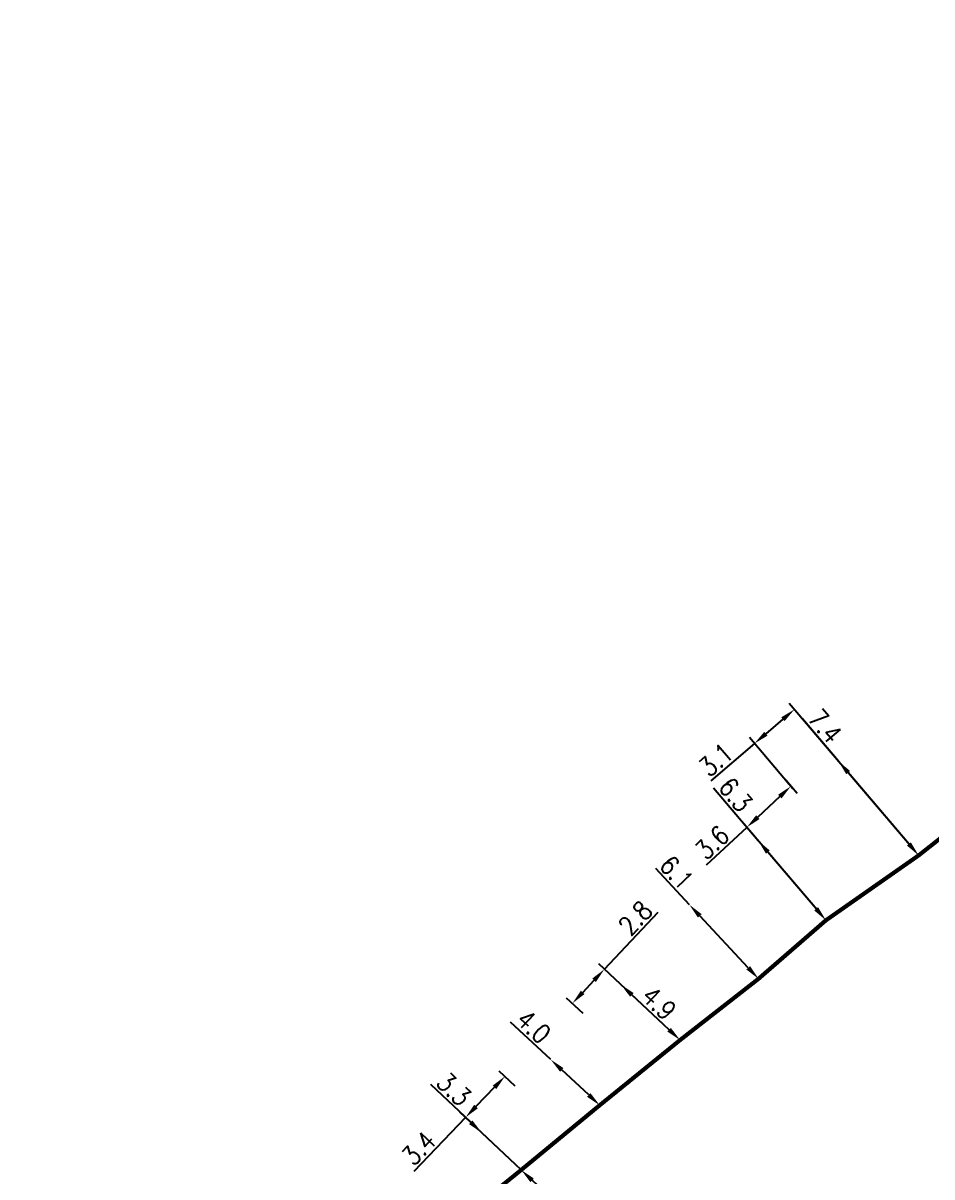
# Model space of a CAD drawing. Header units: millimetres. Extents: x 185000 to 186000, y 127990 to 129010.
# Drawn here: x 185699.9 to 185754.2, y 128261.5 to 128330.5 of the extents above; entities that cross this region are included whole.
import ezdxf

# ---------------------------------------------------------------- set-up
doc = ezdxf.new("R2010")
doc.units = ezdxf.units.MM
doc.header["$PDMODE"] = 34
doc.linetypes.add('L_25_AP', pattern=[2000, 1000, 1000])
doc.layers.get('DEFPOINTS').update_dxf_attribs({"linetype": 'CONTINUOUS'})
doc.layers.add('L_150', color=1, linetype='CONTINUOUS')
doc.styles.get("Standard").update_dxf_attribs({"font": 'romans.shx', "width": 0.85})
doc.dimstyles.get("Standard").update_dxf_attribs({"dimtxt": 1.5, "dimasz": 1.2, "dimexe": 0.625, "dimexo": 0.625, "dimgap": 0.25, "dimtad": 1, "dimdec": 1, "dimzin": 0, "dimdsep": 46, "dimtxsty": 'Standard', "dimcen": -0.5, "dimadec": 0, "dimazin": 0, "dimtfac": 1, "dimtdec": 1, "dimtmove": 0, "dimatfit": 3, "dimfxl": 0, "dimtolj": 1, "dimtzin": 0, "dimarcsym": 0})

# ---------------------------------------------------------------- blocks, each defined once
blk = doc.blocks.new('*D1841')
at = {"layer": 'DEFPOINTS', "color": 0, "linetype": 'Continuous', "transparency": 16777216}
for p in [(185728.675, 128267.496), (185729.638, 128266.586), (185729.646, 128261.901)]:
    blk.add_point(p, dxfattribs=at)
at = {"layer": 'L_150', "color": 0, "linetype": 'Continuous', "lineweight": -2, "transparency": 16777216}
for p, q in [((185729.297, 128266.908), (185728.334, 128267.818)), ((185728.051, 128266.847), (185726.943, 128265.692)), ((185726.32, 128265.043), (185723.22, 128261.812)), ((185729.305, 128262.223), (185725.98, 128265.365))]:
    blk.add_line(p, q, dxfattribs=at)
at = {"layer": 'L_150', "color": 0, "linetype": 'Continuous', "transparency": 16777216}
for points in [[(185727.943, 128266.95), (185728.16, 128266.743), (185728.675, 128267.496)], [(185726.835, 128265.796), (185727.052, 128265.588), (185726.32, 128265.043)]]:
    blk.add_solid(points, dxfattribs=at)
at = {"layer": 'L_150', "color": 0, "linetype": 'Continuous', "transparency": 16777216, "insert": (185723.518, 128263.206), "char_height": 1.125, "attachment_point": 5, "rotation": 46.17842}
blk.add_mtext('\\A1;3.4', dxfattribs=at)
blk = doc.blocks.new('*D1842')
at = {"layer": 'DEFPOINTS', "color": 0, "linetype": 'Continuous', "transparency": 16777216}
for p in [(185727.284, 128264.133), (185727.284, 128264.133), (185729.646, 128261.901)]:
    blk.add_point(p, dxfattribs=at)
at = {"layer": 'L_150', "color": 0, "linetype": 'Continuous', "lineweight": -2, "transparency": 16777216}
for p, q in [((185726.63, 128264.751), (185724.246, 128267.002)), ((185729.646, 128261.901), (185727.284, 128264.133)), ((185730.3, 128261.283), (185730.955, 128260.665))]:
    blk.add_line(p, q, dxfattribs=at)
at = {"layer": 'L_150', "color": 0, "linetype": 'Continuous', "transparency": 16777216}
for points in [[(185726.733, 128264.86), (185726.527, 128264.642), (185727.284, 128264.133)], [(185730.403, 128261.392), (185730.197, 128261.174), (185729.646, 128261.901)]]:
    blk.add_solid(points, dxfattribs=at)
at = {"layer": 'L_150', "color": 0, "linetype": 'Continuous', "transparency": 16777216, "insert": (185725.626, 128266.731), "char_height": 1.125, "attachment_point": 5, "rotation": 316.62641}
blk.add_mtext('\\A1;3.3', dxfattribs=at)
blk = doc.blocks.new('*D1844')
at = {"layer": 'DEFPOINTS', "color": 0, "linetype": 'Continuous', "transparency": 16777216}
for p in [(185732.708, 128271.863), (185733.691, 128270.943), (185739.151, 128269.671)]:
    blk.add_point(p, dxfattribs=at)
at = {"layer": 'L_150', "color": 0, "linetype": 'Continuous', "lineweight": -2, "transparency": 16777216}
for p, q in [((185734.626, 128273.903), (185737.834, 128277.316)), ((185738.809, 128269.991), (185734.283, 128274.223)), ((185733.324, 128272.518), (185734.009, 128273.247)), ((185733.348, 128271.263), (185732.365, 128272.183))]:
    blk.add_line(p, q, dxfattribs=at)
at = {"layer": 'L_150', "color": 0, "linetype": 'Continuous', "transparency": 16777216}
for points in [[(185733.9, 128273.35), (185734.118, 128273.144), (185734.626, 128273.903)], [(185733.215, 128272.621), (185733.433, 128272.416), (185732.708, 128271.863)]]:
    blk.add_solid(points, dxfattribs=at)
at = {"layer": 'L_150', "color": 0, "linetype": 'Continuous', "transparency": 16777216, "insert": (185736.473, 128276.963), "char_height": 1.125, "attachment_point": 5, "rotation": 46.77113}
blk.add_mtext('\\A1;2.8', dxfattribs=at)
blk = doc.blocks.new('*D1845')
at = {"layer": 'DEFPOINTS', "color": 0, "linetype": 'Continuous', "transparency": 16777216}
for p in [(185735.609, 128272.983), (185735.609, 128272.983), (185739.151, 128269.671)]:
    blk.add_point(p, dxfattribs=at)
at = {"layer": 'L_150', "color": 0, "linetype": 'Continuous', "lineweight": -2, "transparency": 16777216}
blk.add_line((185738.494, 128270.286), (185736.266, 128272.369), dxfattribs=at)
at = {"layer": 'L_150', "color": 0, "linetype": 'Continuous', "transparency": 16777216}
for points in [[(185736.368, 128272.478), (185736.164, 128272.259), (185735.609, 128272.983)], [(185738.596, 128270.395), (185738.391, 128270.176), (185739.151, 128269.671)]]:
    blk.add_solid(points, dxfattribs=at)
at = {"layer": 'L_150', "color": 0, "linetype": 'Continuous', "transparency": 16777216, "insert": (185737.892, 128271.875), "char_height": 1.125, "attachment_point": 5, "rotation": 316.92277}
blk.add_mtext('\\A1;4.9', dxfattribs=at)
blk = doc.blocks.new('*D1846')
at = {"layer": 'DEFPOINTS', "color": 0, "linetype": 'Continuous', "transparency": 16777216}
for p in [(185731.416, 128268.498), (185731.416, 128268.498), (185734.345, 128265.773)]:
    blk.add_point(p, dxfattribs=at)
at = {"layer": 'L_150', "color": 0, "linetype": 'Continuous', "lineweight": -2, "transparency": 16777216}
for p, q in [((185731.416, 128268.498), (185729.015, 128270.73)), ((185733.686, 128266.386), (185732.075, 128267.885))]:
    blk.add_line(p, q, dxfattribs=at)
at = {"layer": 'L_150', "color": 0, "linetype": 'Continuous', "transparency": 16777216}
for points in [[(185732.177, 128267.994), (185731.973, 128267.775), (185731.416, 128268.498)], [(185733.788, 128266.496), (185733.584, 128266.276), (185734.345, 128265.773)]]:
    blk.add_solid(points, dxfattribs=at)
at = {"layer": 'L_150', "color": 0, "linetype": 'Continuous', "transparency": 16777216, "insert": (185730.397, 128270.47), "char_height": 1.125, "attachment_point": 5, "rotation": 317.07441}
blk.add_mtext('\\A1;4.0', dxfattribs=at)
blk = doc.blocks.new('*D1847')
at = {"layer": 'DEFPOINTS', "color": 0, "linetype": 'Continuous', "transparency": 16777216}
for p in [(185739.711, 128277.754), (185739.711, 128277.754), (185743.839, 128273.332)]:
    blk.add_point(p, dxfattribs=at)
at = {"layer": 'L_150', "color": 0, "linetype": 'Continuous', "lineweight": -2, "transparency": 16777216}
for p, q in [((185739.711, 128277.754), (185737.691, 128279.918)), ((185743.225, 128273.99), (185740.325, 128277.096))]:
    blk.add_line(p, q, dxfattribs=at)
at = {"layer": 'L_150', "color": 0, "linetype": 'Continuous', "transparency": 16777216}
for points in [[(185740.434, 128277.199), (185740.215, 128276.994), (185739.711, 128277.754)], [(185743.335, 128274.092), (185743.115, 128273.887), (185743.839, 128273.332)]]:
    blk.add_solid(points, dxfattribs=at)
at = {"layer": 'L_150', "color": 0, "linetype": 'Continuous', "transparency": 16777216, "insert": (185738.942, 128279.677), "char_height": 1.125, "attachment_point": 5, "rotation": 313.03296}
blk.add_mtext('\\A1;6.1', dxfattribs=at)
blk = doc.blocks.new('*D1848')
at = {"layer": 'DEFPOINTS', "color": 0, "linetype": 'Continuous', "transparency": 16777216}
for p in [(185745.772, 128284.843), (185746.45, 128284.046), (185747.87, 128276.83)]:
    blk.add_point(p, dxfattribs=at)
at = {"layer": 'L_150', "color": 0, "linetype": 'Continuous', "lineweight": -2, "transparency": 16777216}
for p, q in [((185746.146, 128284.403), (185745.467, 128285.2)), ((185745.114, 128284.228), (185743.798, 128283)), ((185743.14, 128282.386), (185740.711, 128280.118)), ((185747.566, 128277.188), (185742.836, 128282.743))]:
    blk.add_line(p, q, dxfattribs=at)
at = {"layer": 'L_150', "color": 0, "linetype": 'Continuous', "transparency": 16777216}
for points in [[(185745.011, 128284.338), (185745.216, 128284.119), (185745.772, 128284.843)], [(185743.696, 128283.11), (185743.9, 128282.89), (185743.14, 128282.386)]]:
    blk.add_solid(points, dxfattribs=at)
at = {"layer": 'L_150', "color": 0, "linetype": 'Continuous', "transparency": 16777216, "insert": (185741.068, 128281.478), "char_height": 1.125, "attachment_point": 5, "rotation": 43.03296}
blk.add_mtext('\\A1;3.6', dxfattribs=at)
blk = doc.blocks.new('*D1849')
at = {"layer": 'DEFPOINTS', "color": 0, "linetype": 'Continuous', "transparency": 16777216}
for p in [(185743.818, 128281.589), (185743.818, 128281.589), (185747.87, 128276.83)]:
    blk.add_point(p, dxfattribs=at)
at = {"layer": 'L_150', "color": 0, "linetype": 'Continuous', "lineweight": -2, "transparency": 16777216}
for p, q in [((185743.818, 128281.589), (185741.139, 128284.736)), ((185747.287, 128277.516), (185744.402, 128280.904))]:
    blk.add_line(p, q, dxfattribs=at)
at = {"layer": 'L_150', "color": 0, "linetype": 'Continuous', "transparency": 16777216}
for points in [[(185744.516, 128281.001), (185744.288, 128280.807), (185743.818, 128281.589)], [(185747.401, 128277.613), (185747.172, 128277.418), (185747.87, 128276.83)]]:
    blk.add_solid(points, dxfattribs=at)
at = {"layer": 'L_150', "color": 0, "linetype": 'Continuous', "transparency": 16777216, "insert": (185742.466, 128284.334), "char_height": 1.125, "attachment_point": 5, "rotation": 310.41019}
blk.add_mtext('\\A1;6.3', dxfattribs=at)
blk = doc.blocks.new('*D1850')
at = {"layer": 'DEFPOINTS', "color": 0, "linetype": 'Continuous', "transparency": 16777216}
for p in [(185743.594, 128287.4), (185746.2, 128284.34), (185753.415, 128280.711)]:
    blk.add_point(p, dxfattribs=at)
at = {"layer": 'L_150', "color": 0, "linetype": 'Continuous', "lineweight": -2, "transparency": 16777216}
for p, q in [((185753.111, 128281.068), (185745.681, 128289.793)), ((185745.3, 128288.852), (185744.28, 128287.984)), ((185743.594, 128287.4), (185740.986, 128285.179)), ((185745.896, 128284.697), (185743.291, 128287.757))]:
    blk.add_line(p, q, dxfattribs=at)
at = {"layer": 'L_150', "color": 0, "linetype": 'Continuous', "transparency": 16777216}
for points in [[(185745.203, 128288.967), (185745.397, 128288.738), (185745.985, 128289.436)], [(185744.182, 128288.098), (185744.377, 128287.869), (185743.594, 128287.4)]]:
    blk.add_solid(points, dxfattribs=at)
at = {"layer": 'L_150', "color": 0, "linetype": 'Continuous', "transparency": 16777216, "insert": (185741.301, 128286.432), "char_height": 1.125, "attachment_point": 5, "rotation": 40.41809}
blk.add_mtext('\\A1;3.1', dxfattribs=at)
blk = doc.blocks.new('*D1851')
at = {"layer": 'DEFPOINTS', "color": 0, "linetype": 'Continuous', "transparency": 16777216}
for p in [(185748.617, 128286.345), (185748.617, 128286.345), (185753.415, 128280.711)]:
    blk.add_point(p, dxfattribs=at)
at = {"layer": 'L_150', "color": 0, "linetype": 'Continuous', "lineweight": -2, "transparency": 16777216}
for p, q in [((185748.617, 128286.345), (185746.462, 128288.876)), ((185752.831, 128281.397), (185749.201, 128285.66))]:
    blk.add_line(p, q, dxfattribs=at)
at = {"layer": 'L_150', "color": 0, "linetype": 'Continuous', "transparency": 16777216}
for points in [[(185749.315, 128285.757), (185749.086, 128285.563), (185748.617, 128286.345)], [(185752.946, 128281.494), (185752.717, 128281.299), (185753.415, 128280.711)]]:
    blk.add_solid(points, dxfattribs=at)
at = {"layer": 'L_150', "color": 0, "linetype": 'Continuous', "transparency": 16777216, "insert": (185747.819, 128288.44), "char_height": 1.125, "attachment_point": 5, "rotation": 310.41809}
blk.add_mtext('\\A1;7.4', dxfattribs=at)

msp = doc.modelspace()

# ---------------------------------------------------------------- linework, layer by layer
at = {"layer": 'L_150', "linetype": 'L_25_AP', "const_width": 0.25, "flags": 128}
msp.add_lwpolyline([(185463.413, 128132.017), (185476.5, 128135.458), (185477.034, 128135.598), (185477.326, 128135.668), (185488.422, 128138.339), (185501.517, 128140.748), (185514.303, 128142.664), (185514.303, 128142.664), (185527.247, 128144.896), (185527.247, 128144.896), (185530.687, 128146.07), (185534.009, 128148.078), (185539.399, 128152.386), (185550.489, 128160.09), (185550.489, 128160.09), (185556.279, 128163.195), (185558.797, 128164.536), (185560.651, 128165.523), (185562.532, 128166.032), (185570.082, 128168.076), (185570.082, 128168.076), (185574.354, 128169.568), (185580.333, 128173.779), (185581.642, 128174.7), (185585.555, 128177.456), (185585.844, 128177.732), (185592.25, 128183.862), (185600.018, 128194.222), (185601.9, 128195.698), (185610.806, 128202.685), (185620.624, 128208.957), (185620.951, 128209.166), (185634.344, 128209.823), (185643.158, 128210.416), (185643.558, 128210.43), (185643.558, 128210.43), (185643.558, 128210.43), (185643.558, 128210.43), (185652.25, 128209.942), (185655.105, 128209.782), (185655.558, 128209.756), (185655.958, 128209.769), (185657.358, 128209.816), (185665.342, 128210.081), (185665.812, 128210.096), (185666.639, 128210.289), (185667.126, 128210.403), (185673.955, 128211.992), (185679.698, 128214.716), (185684.993, 128217.429), (185690.85, 128220.893), (185695.431, 128224.822), (185695.431, 128224.822), (185699.762, 128229.614), (185699.854, 128229.717), (185707.679, 128238.514), (185712.109, 128243.6), (185712.109, 128243.6), (185717.435, 128249.57), (185717.435, 128249.57), (185721.429, 128254.048), (185721.429, 128254.048), (185725.473, 128258.519), (185729.646, 128261.901), (185734.345, 128265.773), (185734.345, 128265.773), (185739.151, 128269.671), (185743.839, 128273.332), (185743.839, 128273.332), (185747.87, 128276.83), (185753.415, 128280.711), (185762.771, 128288.088), (185762.771, 128288.088), (185772.101, 128295.571), (185786.978, 128307.528), (185789.397, 128309.39), (185790.835, 128310.497), (185790.835, 128310.497), (185793.133, 128312.266), (185805.294, 128321.628), (185806.502, 128322.055), (185806.502, 128322.055), (185812.953, 128326.816), (185812.953, 128326.816), (185816.513, 128329.101), (185816.513, 128329.101), (185829.672, 128338.29), (185829.672, 128338.29), (185834.411, 128342.616), (185838.985, 128345.75), (185838.985, 128345.75), (185848.057, 128356.029), (185851.76, 128361.192), (185851.76, 128361.192), (185858.292, 128371.916), (185864.27, 128381.971), (185864.27, 128381.971), (185873.428, 128397.428), (185873.428, 128397.428), (185885.827, 128418.092), (185899.105, 128440.085), (185899.753, 128441.159), (185899.918, 128441.431, 0.176177), (185899.984, 128441.767), (185899.931, 128442.102, -0.174389), (185899.996, 128442.435), (185900.159, 128442.71), (185901.119, 128444.326), (185905.211, 128451.211), (185905.211, 128451.211), (185908.454, 128457.461), (185909.859, 128461.614), (185909.859, 128461.614), (185911.503, 128465.478), (185911.933, 128465.733), (185911.933, 128465.733), (185911.933, 128465.733), (185920.835, 128471.007), (185920.835, 128471.007), (185931.693, 128476.8), (185944.73, 128479.124), (185945.346, 128478.741), (185946.771, 128477.855), (185949.487, 128478.255), (185956.604, 128479.301), (185968.31, 128480.769), (185979.919, 128482.223), (185979.919, 128482.223), (186000, 128484.589)], format="xyb", dxfattribs=at)

# ---------------------------------------------------------------- dimensions: what is measured, and where the dimension line sits
at = {"layer": 'L_150', "linetype": 'Continuous'}
for base, p1, p2, angle, override, picture, middle in [((185743.594, 128287.4), (185753.415, 128280.711), (185746.2, 128284.34), 40.41809, {"dimscale": 0.75}, '*D1850', (185741.787, 128285.861)), ((185748.617, 128286.345), (185753.415, 128280.711), (185748.617, 128286.345), 310.41809, {"dimscale": 0.75}, '*D1851', (185747.248, 128287.953)), ((185743.81836, 128281.58922), (185747.86996, 128276.83033), (185743.81836, 128281.58922), 310.41019, {"dimscale": 0.75}, '*D1849', (185741.8953, 128283.848)), ((185739.711, 128277.754), (185743.839, 128273.332), (185739.711, 128277.754), 313.03296, {"dimscale": 0.75}, '*D1847', (185738.394, 128279.165)), ((185732.708, 128271.863), (185739.151, 128269.671), (185733.691, 128270.943), 46.77113, {"dimscale": 0.75}, '*D1844', (185737.019, 128276.449)), ((185731.416, 128268.498), (185734.345, 128265.773), (185731.416, 128268.498), 317.07441, {"dimscale": 0.75}, '*D1846', (185729.886, 128269.92)), ((185728.675, 128267.496), (185729.646, 128261.901), (185729.638, 128266.586), 226.17842, {"dimscale": 0.75}, '*D1841', (185724.059, 128262.687)), ((185727.2837, 128264.1327), (185729.6461, 128261.9007), (185727.2837, 128264.1327), 316.62641, {"dimscale": 0.75, "dimlfac": 1, "dimlunit": 2, "dimatfit": 0}, '*D1842', (185725.1109, 128266.1856))]:
    dim = msp.add_linear_dim(base=base, p1=p1, p2=p2, angle=angle, dimstyle='Standard', override=override, dxfattribs=at)
    dim.commit()
    dim.dimension.update_dxf_attribs({"geometry": picture, "text_midpoint": middle, "dimtype": 160})
dim = msp.add_linear_dim(base=(185745.772, 128284.843), p1=(185747.87, 128276.83), p2=(185746.45, 128284.046), angle=223.03296, text='3.6', dimstyle='Standard', override={"dimscale": 0.75}, dxfattribs=at)
dim.commit()
dim.dimension.update_dxf_attribs({"geometry": '*D1848', "text_midpoint": (185741.58, 128280.93), "dimtype": 160})
dim = msp.add_linear_dim(base=(185735.609, 128272.983), p1=(185739.151, 128269.671), p2=(185735.609, 128272.983), angle=316.92277, dimstyle='Standard', override={"dimscale": 0.75}, dxfattribs=at)
dim.commit()
dim.dimension.update_dxf_attribs({"geometry": '*D1845', "text_midpoint": (185737.892, 128271.875)})

doc.saveas('drawing.dxf')
